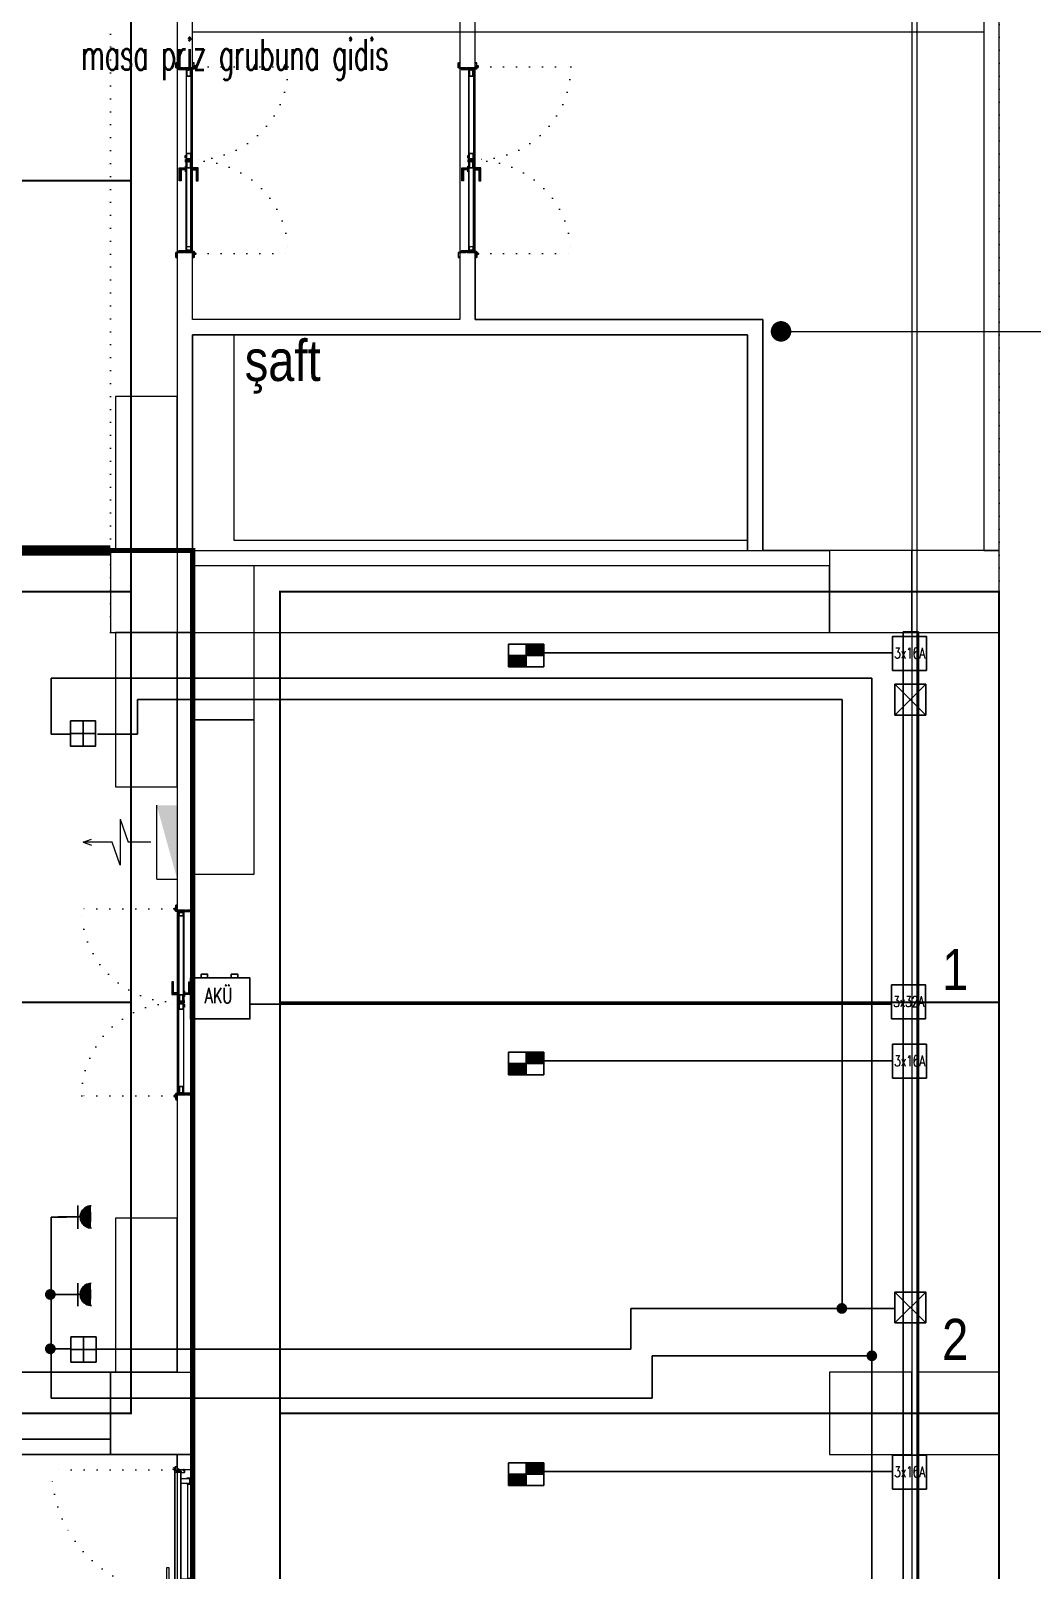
# Model space of a CAD drawing. Header units: metres. Extents: x -13194 to 152406, y -4219 to 19791.
# Drawn here: x 62818 to 63792, y 3087 to 4586 of the extents above; entities that cross this region are included whole.
import ezdxf
from ezdxf.enums import TextEntityAlignment as Align

# ---------------------------------------------------------------- set-up
doc = ezdxf.new("R2010")
doc.units = ezdxf.units.M
doc.header["$LTSCALE"] = 100
doc.header["$MEASUREMENT"] = 0
doc.linetypes.add('DOT2', pattern=[0.125, 0, -0.125])
doc.linetypes.add('HIDDEN', pattern=[0.375, 0.25, -0.125])
doc.layers.get('0').update_dxf_attribs({"color": 9, "lineweight": 9})
for name, color, linetype, lineweight in [('00', 9, 'Continuous', 9), ('01', 9, 'Continuous', 9), ('05', 9, 'Continuous', 9), ('05S', 9, 'Continuous', 9), ('06B', 9, 'Continuous', 9), ('06C', 9, 'Continuous', 9), ('06D', 9, 'Continuous', 9), ('09', 9, 'Continuous', 9), ('10', 9, 'Continuous', 9), ('14', 9, 'Continuous', 9), ('20', 9, 'DOT2', 9), ('21', 9, 'Continuous', 9), ('21_mahal200', 9, 'Continuous', 9), ('30', 41, 'Continuous', 9), ('32-ekipman', 9, 'Continuous', 9), ('E-BUSBAR', 7, 'Continuous', 30), ('E-DUVARA MONTE PRİZ KUTUSU', 7, 'Continuous', 30), ('E-EKİPMAN PANOSU', 7, 'Continuous', 30), ('E-KABLO', 7, 'Continuous', 30), ('E-KOMBİNE ETANŞ PRİZ (2x1 FAZ+4x3 FAZ)', 7, 'Continuous', 30), ('E-LINYE', 7, 'Continuous', 30), ('E-UPS PRİZ', 7, 'Continuous', 30)]:
    doc.layers.add(name, color=color, linetype=linetype, lineweight=lineweight)
doc.styles.add('E-YAZI', font='txttw.shx')
doc.styles.add('MuuM_TEXT-STANDART', font='ARIALN.TTF')
doc.dimstyles.new('MuuM_DIM200', dxfattribs={"dimscale": 20, "dimtxt": 2, "dimasz": 1, "dimexe": 1, "dimexo": 1, "dimgap": 1, "dimtad": 1, "dimdec": 1, "dimrnd": 0.5, "dimdsep": 46, "dimtxsty": 'MuuM_TEXT-STANDART', "dimblk": 'ARCHTICK', "dimcen": 0, "dimdle": 0.15, "dimclrd": 256, "dimclre": 256, "dimclrt": 256, "dimadec": 0, "dimazin": 0, "dimtfac": 5, "dimtdec": 1, "dimtix": 1, "dimtmove": 2, "dimatfit": 3, "dimldrblk": 'DOT', "dimfxl": 3, "dimfxlon": 1, "dimtolj": 1, "dimlwd": -1, "dimlwe": -1, "dimarcsym": 0})

# ---------------------------------------------------------------- blocks, each defined once
blk = doc.blocks.new('10_DUVARA MONTE PRİZ KUTUSU')
at = {"layer": 'E-DUVARA MONTE PRİZ KUTUSU', "color": 4}
for p, q in [((24.5, 0), (-24.5, 0)), ((0, 24.5), (0, -24.5))]:
    blk.add_line(p, q, dxfattribs=at)
blk.add_lwpolyline([(-24.5, -24.5), (24.5, -24.5), (24.5, 24.5), (-24.5, 24.5)], close=True, dxfattribs=at)
blk = doc.blocks.new('100_UPS PRİZ')
at = {"layer": 'E-UPS PRİZ', "color": 4}
for p, q in [((-1.22, 2.14), (1.28, 2.14)), ((0, 2.4), (0, 0))]:
    blk.add_line(p, q, dxfattribs=at)
at = {"layer": 'E-UPS PRİZ', "color": 4, "const_width": 1.2}
blk.add_lwpolyline([(-0.6, 3.58, 0.97398), (0.6, 3.58, 0.97398)], format="xyb", dxfattribs=at)
at = {"layer": 'E-UPS PRİZ', "color": 4}
blk.add_arc((0, 3.6), 1.2, 180.7551, 0.7551, dxfattribs=at)
blk = doc.blocks.new('BUSBAR ÇIKIŞ')
at = {"layer": 'E-BUSBAR'}
for p, q in [((-15, 30), (15, 0)), ((-15, 0), (15, 30))]:
    blk.add_line(p, q, dxfattribs=at)
at = {"layer": 'E-BUSBAR', "color": 5}
blk.add_line((-7.5, 30), (7.5, 30), dxfattribs=at)
blk.add_line((-7.5, 30), (7.5, 30), dxfattribs=at)
blk.add_lwpolyline([(-15, 0), (15, 0), (15, 30), (-15, 30)], close=True, dxfattribs=at)
blk = doc.blocks.new('E-3X16A BUSBAR CIKIS KUTUSU')
at = {"layer": 'E-BUSBAR', "color": 30}
blk.add_line((-83, 162), (82, 162), dxfattribs=at)
blk.add_line((-83, 162), (82, 162), dxfattribs=at)
at = {"layer": 'E-BUSBAR', "color": 6}
blk.add_lwpolyline([(-166, -168), (164, -168), (164, 162), (-166, 162)], close=True, dxfattribs=at)
at = {"layer": 'E-BUSBAR', "color": 6, "style": 'E-YAZI', "width": 0.7}
blk.add_text('3x16A', height=105, dxfattribs=at).set_placement((0, 0), align=Align.MIDDLE)
blk = doc.blocks.new('100_EKİPMAN PANOSU')
at = {"layer": 'E-EKİPMAN PANOSU', "color": 4}
for p, q in [((-3.07, 3.95), (3.07, 3.95)), ((-3.07, 0), (-3.07, 3.95)), ((0, 3.95), (0, 0)), ((3.07, 3.95), (3.07, 0)), ((-3.07, 1.97), (3.07, 1.97)), ((3.07, 0), (-3.07, 0))]:
    blk.add_line(p, q, dxfattribs=at)
for points in [[(0, 3.95), (3.07, 3.95), (0, 1.97), (3.07, 1.97)], [(-3.07, 1.97), (0, 1.97), (-3.07, 0), (0, 0)]]:
    blk.add_solid(points, dxfattribs=at)
blk = doc.blocks.new('E-AKU SARJ VE ENERJI UNITESI')
at = {"layer": 'E-KOMBİNE ETANŞ PRİZ (2x1 FAZ+4x3 FAZ)', "color": 2}
for points in [[(-290, 399), (290, 399), (290, 0), (-290, 0)], [(-186, 434), (-122, 434), (-122, 399), (-186, 399)], [(108, 434), (172, 434), (172, 399), (108, 399)]]:
    blk.add_lwpolyline(points, close=True, dxfattribs=at)
at = {"layer": 'E-KOMBİNE ETANŞ PRİZ (2x1 FAZ+4x3 FAZ)', "color": 2, "style": 'E-YAZI', "width": 0.7}
blk.add_text('AKÜ', height=147, dxfattribs=at).set_placement((-16, 243), align=Align.MIDDLE)
blk = doc.blocks.new('E-3X32A BUSBAR CIKIS KUTUSU')
at = {"layer": 'E-BUSBAR', "color": 2}
blk.add_line((-83, 162), (82, 162), dxfattribs=at)
blk.add_line((-83, 162), (82, 162), dxfattribs=at)
blk.add_lwpolyline([(-166, -168), (164, -168), (164, 162), (-166, 162)], close=True, dxfattribs=at)
at = {"layer": 'E-BUSBAR', "color": 2, "style": 'E-YAZI', "width": 0.7}
blk.add_text('3x32A', height=105, dxfattribs=at).set_placement((0, 0), align=Align.MIDDLE)
blk = doc.blocks.new('p-kolon_80x80')
blk.add_lwpolyline([(-40, -40), (40, -40), (40, 40), (-40, 40)], close=True)
blk = doc.blocks.new('1.bod.mimari.elk')
at = {"layer": '01'}
for p in [(6780, -4590), (7480, -4590), (7565, -4590), (7480, -5390), (7565, -5390)]:
    blk.add_blockref('p-kolon_80x80', p, dxfattribs=at)
at = {"layer": '01', "xscale": -1, "rotation": 180}
blk.add_blockref('p-kolon_80x80', (6780, -5390), dxfattribs=at)
blk = doc.blocks.new('p-b1 tavan lejant')
at = {"layer": '30'}
for points in [[(60440, -24185), (60440, -20670), (60440, -20670), (60440, -20200), (61355, -20200), (61355, -18057.7), (62060, -18311.9), (62060, -18915), (62805, -18915), (62805, -21000), (62805, -21000), (62805, -21720), (62060, -21720), (62060, -22600), (62805, -22600), (62805, -24185), (60440, -24185)], [(62820, -21000), (63605, -21000), (63605, -20200), (65205, -20200), (65205, -20520), (65920, -20520), (65920, -19982), (66457.8, -20248)], [(67240, -24185), (62820, -24185), (62820, -21000)]]:
    blk.add_lwpolyline(points, dxfattribs=at)
for points in [[(62820, -20200), (63080, -20200), (63080, -20695), (62820, -20695)], [(63440, -20920), (63375, -20920), (63375, -20695), (63095, -20695), (63095, -20200), (63590, -20200), (63590, -20920), (63440, -20920)], [(62820, -20920), (63360, -20920), (63360, -20710), (62820, -20710)], [(62820, -21000), (63440, -21000), (63440, -20935), (62820, -20935)], [(62740, -21785), (62140, -21785), (62140, -21720), (62740, -21720)], [(62485, -21800), (62805, -21800), (62805, -22000), (62485, -22000)]]:
    blk.add_lwpolyline(points, close=True, dxfattribs=at)
blk = doc.blocks.new('p-işyeri')
at = {"color": 0, "const_width": 2}
blk.add_lwpolyline([(200, 0), (200, 700), (-200, 700), (-200, 0)], close=True, dxfattribs=at)
blk = doc.blocks.new('p-dilatasyon yeri')
at = {"layer": '06D'}
for points in [[(7520, 5586.8), (7520, 80)], [(7525, 5584.6), (7525, 80)]]:
    blk.add_lwpolyline(points, dxfattribs=at)
blk = doc.blocks.new('prf-scr2')
at = {"linetype": 'DOT2', "ltscale": 10}
blk.add_line((0, 0.2), (0, -1.1), dxfattribs=at)
for p, q in [((-0.1, -0.2), (0.1, -0.3)), ((0.1, -0.2), (-0.1, -0.2)), ((0.1, -0.3), (-0.1, -0.3)), ((-0.1, -0.3), (0.1, -0.4)), ((0.1, -0.4), (-0.1, -0.4)), ((0.1, -0.5), (-0.1, -0.4)), ((-0.1, -0.4), (0.1, -0.4)), ((0.1, -0.6), (-0.1, -0.5)), ((-0.1, -0.5), (0.1, -0.5)), ((-0.1, -0.6), (0.1, -0.7)), ((0.1, -0.6), (-0.1, -0.6)), ((-0.1, -0.6), (0.1, -0.6)), ((-0.1, -0.7), (0.1, -0.8)), ((0.1, -0.7), (-0.1, -0.7)), ((-0.1, -0.8), (0.1, -0.8)), ((0.1, -0.8), (-0.1, -0.8)), ((0.1, -0.2), (0, -0.1)), ((0, -0.2), (0.1, -0.2))]:
    blk.add_line(p, q)
blk.add_lwpolyline([(0.2, 0), (-0.2, 0), (-0.2, 0), (-0.1, -0.1), (0.1, -0.1), (0.2, 0), (0.2, 0)], close=True)
for points in [[(0.2, 0), (-0.2, 0)], [(-0.1, -0.1), (-0.1, -0.2), (-0.1, -0.2), (-0.1, -0.2), (-0.1, -0.2), (-0.1, -0.3), (-0.1, -0.3), (-0.1, -0.3), (-0.1, -0.3), (-0.1, -0.4), (-0.1, -0.4), (-0.1, -0.4), (-0.1, -0.4), (-0.1, -0.4), (-0.1, -0.5), (-0.1, -0.5), (-0.1, -0.5), (-0.1, -0.5), (-0.1, -0.5), (-0.1, -0.5), (-0.1, -0.6), (-0.1, -0.6), (-0.1, -0.6), (-0.1, -0.6), (-0.1, -0.6), (-0.1, -0.7), (-0.1, -0.7), (-0.1, -0.7), (-0.1, -0.7), (-0.1, -0.7), (-0.1, -0.8), (-0.1, -0.8), (-0.1, -0.8), (-0.1, -0.8), (0, -0.9), (0, -0.9), (0, -0.9), (0.1, -0.8), (0.1, -0.8), (0.1, -0.7), (0.1, -0.7), (0.1, -0.7), (0.1, -0.7), (0.1, -0.7), (0.1, -0.7), (0.1, -0.6), (0.1, -0.6), (0.1, -0.6), (0.1, -0.6), (0.1, -0.6), (0.1, -0.5), (0.1, -0.5), (0.1, -0.5), (0.1, -0.5), (0.1, -0.4), (0.1, -0.4), (0.1, -0.4), (0.1, -0.4), (0.1, -0.4), (0.1, -0.3), (0.1, -0.3), (0.1, -0.3), (0.1, -0.3), (0.1, -0.3), (0.1, -0.3), (0.1, -0.2), (0.1, -0.2), (0.1, -0.2), (0.1, -0.2), (0.1, -0.2), (0.1, -0.1)]]:
    blk.add_lwpolyline(points)
blk = doc.blocks.new('gr-p-barel kilitli kapı kolu')
at = {"layer": '05S'}
h = blk.add_hatch(color=256, dxfattribs=at)
h.paths.add_polyline_path([(1.3, 0.8), (-1.3, 0.8), (-1.3, 0.7), (1.3, 0.7)])
h.paths.add_polyline_path([(2.75, 0.7), (-2.75, 0.7), (-2.75, 0), (2.75, 0)])
h.paths.add_polyline_path([(-11.7, 4.9), (-11.7, 6.7), (0.9, 6.7), (0.9, 0.8), (-0.9, 0.8), (-0.9, 4.9)])
at = {"flags": 128}
for points in [[(-0.9, 0.8), (-0.9, 4.9), (-11.7, 4.9), (-11.7, 6.7), (0.9, 6.7), (0.9, 0.8)], [(-0.8, 5), (0.8, 6.6)]]:
    blk.add_lwpolyline(points, dxfattribs=at)
blk.add_lwpolyline([(-2.75, 0), (-2.75, 0.7), (2.75, 0.7), (2.75, 0)])
blk.add_lwpolyline([(-1.3, 0.7), (1.3, 0.7), (1.3, 0.8), (-1.3, 0.8)], close=True)
blk = doc.blocks.new('p-de-02')
at = {"layer": '06C'}
blk.add_lwpolyline([(106.3, -16.6, 1), (106.3, -15.8), (104.3, -15.8), (104.3, -16.6), (106.4, -16.6)], format="xyb", dxfattribs=at)
blk.add_arc((106.3, -16.2), 0.5, 233.1301, 126.8699, dxfattribs=at)
at = {"layer": '09'}
for p, q in [((108.1, -16.7), (108.1, -16.6)), ((108.2, -16.7), (108.2, -16.6)), ((108.3, -16.6), (108.3, -16.7)), ((108.4, -16.7), (108.4, -16.6)), ((108.5, -16.6), (108.5, -16.7)), ((108.6, -16.7), (108.6, -16.6)), ((108.7, -16.6), (108.7, -16.7)), ((108.8, -16.6), (108.8, -16.7)), ((109.3, -21.9), (109.3, -21.7)), ((109.4, -21.7), (109.4, -21.9)), ((109.5, -21.9), (109.5, -21.7)), ((109.6, -21.7), (109.6, -21.9)), ((109.7, -21.9), (109.7, -21.7)), ((109.8, -21.7), (109.8, -21.9)), ((109.9, -21.9), (109.9, -21.7)), ((110, -21.9), (110, -21.7))]:
    blk.add_line(p, q, dxfattribs=at)
at = {"layer": '10'}
for points in [[(14.2, -6.8, -0.414214), (14.3, -6.7), (18.7, -6.7, -0.414214), (18.8, -6.8), (18.8, -14.1), (19, -14.1), (19, -6.8, 0.414214), (18.7, -6.5), (14.3, -6.5, 0.414214), (14, -6.8), (14, -7.7, 0.414214), (14.3, -8), (15.4, -8), (15.4, -7.8), (14.3, -7.8, -0.414214), (14.2, -7.7)], [(19, -9.7, -0.414214), (19.3, -9.4), (20.3, -9.4, -0.414214), (20.6, -9.7), (20.6, -16.1, -0.414214), (20.3, -16.4, -0.414214), (20, -16.1), (20, -15.2), (19, -15.2), (19, -24.2, -0.414214), (18.7, -24.5), (14.3, -24.5, -0.414214), (14, -24.2), (14, -23.3, -0.414214), (14.3, -23), (15.4, -23), (15.4, -23.2), (14.3, -23.2, 0.414214), (14.2, -23.3), (14.2, -24.2, 0.414214), (14.3, -24.3), (18.7, -24.3, 0.414214), (18.8, -24.2), (18.8, -15), (20.2, -15), (20.2, -16.1, 0.414214), (20.3, -16.2, 0.414214), (20.4, -16.1), (20.4, -9.7, 0.414214), (20.3, -9.6), (19.3, -9.6, 0.414214), (19.2, -9.7), (19.2, -10.6), (19, -10.6)], [(198.6, -9.7, 0.414214), (198.3, -9.4), (197.3, -9.4, 0.414214), (197, -9.7), (197, -16.1, 0.414214), (197.3, -16.4, 0.414214), (197.6, -16.1), (197.6, -15.2), (198.6, -15.2), (198.6, -24.2, 0.414214), (198.9, -24.5), (203.3, -24.5, 0.414214), (203.6, -24.2), (203.6, -23.3, 0.414214), (203.3, -23), (202.2, -23), (202.2, -23.2), (203.3, -23.2, -0.414214), (203.4, -23.3), (203.4, -24.2, -0.414214), (203.3, -24.3), (198.9, -24.3, -0.414214), (198.8, -24.2), (198.8, -15), (197.4, -15), (197.4, -16.1, -0.414214), (197.3, -16.2, -0.414214), (197.2, -16.1), (197.2, -9.7, -0.414214), (197.3, -9.6), (198.3, -9.6, -0.414214), (198.4, -9.7), (198.4, -10.6), (198.6, -10.6)], [(203.4, -6.8, 0.414214), (203.3, -6.7), (198.9, -6.7, 0.414214), (198.8, -6.8), (198.8, -14.1), (198.6, -14.1), (198.6, -6.8, -0.414214), (198.9, -6.5), (203.3, -6.5, -0.414214), (203.6, -6.8), (203.6, -7.7, -0.414214), (203.3, -8), (202.2, -8), (202.2, -7.8), (203.3, -7.8, 0.414214), (203.4, -7.7)], [(18.4, -25), (19.8, -24.4), (19.8, -21.5), (20, -21.5), (20, -24.5), (18.5, -25.2, -14.796002)], [(199.2, -25), (197.8, -24.4), (197.8, -21.5), (197.6, -21.5), (197.6, -24.5), (199.1, -25.2, 14.796002)]]:
    blk.add_lwpolyline(points, format="xyb", close=True, dxfattribs=at)
for points in [[(108.2, -20.1), (108.2, -18.1), (108.5, -18.1), (108.5, -17), (20.3, -17), (20.3, -18.1), (20.6, -18.1), (20.6, -20.1), (20.3, -20.1), (20.3, -18.3), (20, -18.3), (20, -16.7), (108.8, -16.7), (108.8, -18.3), (108.5, -18.3), (108.5, -20.1)], [(108.2, -18.1), (108.2, -20.1), (108.8, -20.1), (108.8, -21.7), (20, -21.7), (20, -20.1), (20.6, -20.1), (20.6, -18.1), (20.9, -18.1), (20.9, -20.3), (20.3, -20.3), (20.3, -21.4), (108.5, -21.4), (108.5, -20.3), (107.9, -20.3), (107.9, -18.1), (108.2, -18.1)], [(109.9, -20.1), (109.9, -18.1), (109.6, -18.1), (109.6, -17), (197.3, -17), (197.3, -18.1), (197, -18.1), (197, -20.1), (197.3, -20.1), (197.3, -18.3), (197.6, -18.3), (197.6, -16.7), (109.3, -16.7), (109.3, -18.3), (109.6, -18.3), (109.6, -20.1)], [(109.9, -18.1), (109.9, -20.1), (109.3, -20.1), (109.3, -21.7), (197.6, -21.7), (197.6, -20.1), (197, -20.1), (197, -18.1), (196.7, -18.1), (196.7, -20.3), (197.3, -20.3), (197.3, -21.4), (109.6, -21.4), (109.6, -20.3), (110.2, -20.3), (110.2, -18.1), (109.9, -18.1)]]:
    blk.add_lwpolyline(points, dxfattribs=at)
for points in [[(20.9, -17.2), (26.9, -17.2), (26.9, -21.2), (20.9, -21.2)], [(21.2, -17.5), (26.6, -17.5), (26.6, -20.9), (21.2, -20.9)], [(107.9, -17.2), (101.9, -17.2), (101.9, -21.2), (107.9, -21.2)], [(107.6, -17.5), (102.2, -17.5), (102.2, -20.9), (107.6, -20.9)], [(108.1, -22.4), (110, -22.4), (110, -21.9), (108.1, -21.9), (107.5, -21.9), (107.5, -22.4)], [(110, -16.1), (108.1, -16.1), (108.1, -16.6), (110.6, -16.6), (110.6, -16.6), (110.6, -16.1)], [(110.2, -17.2), (116.2, -17.2), (116.2, -21.2), (110.2, -21.2)], [(110.5, -17.5), (115.9, -17.5), (115.9, -20.9), (110.5, -20.9)], [(196.7, -17.2), (192.7, -17.2), (192.7, -21.2), (196.7, -21.2)], [(196.4, -17.5), (193, -17.5), (193, -20.9), (196.4, -20.9)]]:
    blk.add_lwpolyline(points, close=True, dxfattribs=at)
for centre in [(17.8, -25.5), (199.8, -25.5)]:
    blk.add_circle(centre, 0.55, dxfattribs=at)
at = {"layer": '20'}
for p, q in [((17.8, -25.5), (17.8, -116)), ((199.8, -25.5), (199.8, -116))]:
    blk.add_line(p, q, dxfattribs=at)
at = {"layer": '20', "linetype": 'HIDDEN'}
for points in [[(18.6, -24.3), (18.6, -23), (17.1, -23), (17.1, -24.3)], [(18.4, -25), (18.4, -23.2), (17.3, -23.2), (17.3, -25)], [(199, -24.3), (199, -23), (200.5, -23), (200.5, -24.3)], [(199.2, -25), (199.2, -23.2), (200.3, -23.2), (200.3, -25)]]:
    blk.add_lwpolyline(points, dxfattribs=at)
at = {"layer": '20'}
for centre, start, end in [((17.8, -25.5), 270, 2.4057), ((199.8, -25.5), 177.5943, 270)]:
    blk.add_arc(centre, 90.5, start, end, dxfattribs=at)
at = {"layer": '06B', "xscale": -1}
blk.add_blockref('gr-p-barel kilitli kapı kolu', (117.3, -16.7), dxfattribs=at)
at = {"layer": '06B', "rotation": 180}
blk.add_blockref('gr-p-barel kilitli kapı kolu', (117.3, -21.7), dxfattribs=at)
at = {"layer": '10', "xscale": -1, "rotation": 90}
for p in [(20.3, -19.2), (109.6, -19.2)]:
    blk.add_blockref('prf-scr2', p, dxfattribs=at)
at = {"layer": '10', "rotation": 270}
for p in [(108.5, -19.2), (197.3, -19.2)]:
    blk.add_blockref('prf-scr2', p, dxfattribs=at)
blk = doc.blocks.new('*U20')
at = {"ltscale": 15}
for p, q in [((-25, 1), (-26, 0)), ((-25, -1), (-26, 0)), ((-23, 1), (-25, 1)), ((-23, 1), (-23, -2)), ((-21, -3), (-18, 3)), ((-21, -3), (-18, 3)), ((-20, -3), (-17, 3)), ((-20, -3), (-16, 3)), ((-18, -3), (-15, 3)), ((-18, -3), (-15, 3)), ((-18, 1), (-18, 2)), ((-17, -3), (-14, 3)), ((-17, -3), (-13, 3)), ((-17, 1), (-17, 2)), ((-15, -3), (-12, 3)), ((-15, -3), (-12, 3)), ((-15, 1), (-15, 2)), ((-14, -3), (-11, 3)), ((-14, -3), (-10, 3)), ((-14, 1), (-14, 2)), ((-12, -3), (-9, 3)), ((-12, -3), (-9, 3)), ((-12, 1), (-12, 2)), ((-11, -3), (-8, 3)), ((-11, -3), (-7, 3)), ((-11, 1), (-11, 2)), ((-9, -3), (-6, 3)), ((-9, -3), (-6, 3)), ((-9, 1), (-9, 2)), ((-8, -3), (-4, 3)), ((-8, -3), (-5, 3)), ((-8, 1), (-8, 2)), ((-6, -3), (-3, 3)), ((-6, -3), (-3, 3)), ((-6, 1), (-6, 2)), ((-5, -3), (-1, 3)), ((-5, -3), (-2, 3)), ((-5, 1), (-5, 2)), ((-3, 1), (-3, 2)), ((0, 4), (-2, 1)), ((-2, 1), (-2, 2)), ((0, 0), (-1, 0)), ((-25, -1), (-23, -2)), ((-9, -2), (-23, -2)), ((-21, -3), (-21, -2)), ((-20, -3), (-19, -2)), ((-20, -2), (-19, -2)), ((-19, -2), (-18, -2)), ((-18, -3), (-18, -2)), ((-17, -3), (-16, -2)), ((-17, -2), (-16, -2)), ((-16, -2), (-15, -2)), ((-15, -3), (-15, -2)), ((-14, -3), (-13, -2)), ((-14, -2), (-13, -2)), ((-13, -2), (-12, -2)), ((-12, -3), (-12, -2)), ((-11, -3), (-10, -2)), ((-11, -2), (-10, -2)), ((-10, -2), (-9, -2)), ((-9, -3), (-9, -2)), ((-8, -2), (-7, -2)), ((-8, -3), (-7, -2)), ((-7, -2), (-6, -2)), ((-6, -3), (-6, -2)), ((-5, -2), (-4, -2)), ((-5, -3), (-4, -2)), ((-4, -2), (-2, -2)), ((0, -4), (-2, -2)), ((0, 0), (-1, 0))]:
    blk.add_line(p, q, dxfattribs=at)
for p, q in [((-7, 1), (-23, 1)), ((-17, 1), (-19, 1)), ((-16, 1), (-17, 1)), ((-14, 1), (-16, 1)), ((-13, 1), (-14, 1)), ((-11, 1), (-13, 1)), ((-10, 1), (-11, 1)), ((-8, 1), (-10, 1)), ((-7, 1), (-8, 1)), ((-5, 1), (-7, 1)), ((-4, 1), (-5, 1)), ((-2, 1), (-4, 1)), ((-2, 1), (-2, 1)), ((0, 0), (0, 4)), ((-2, -2), (-2, -2)), ((0, 0), (0, -4))]:
    blk.add_line(p, q)
for centre, radius, start, end in [((-26, 4), 3.92, 274.361, 322.1025), ((-26, -4), 3.92, 37.8975, 85.639), ((-18, 3), 0.0971, 330.3204, 150.3204), ((-17, 3), 0.0971, 330.3204, 150.3204), ((-15, 3), 0.0971, 330.3204, 150.3204), ((-14, 3), 0.0971, 330.3204, 150.3204), ((-12, 3), 0.0971, 330.3204, 150.3204), ((-11, 3), 0.0971, 330.3204, 150.3204), ((-9, 3), 0.0971, 330.3204, 150.3204), ((-8, 3), 0.0971, 330.3204, 150.3204), ((-6, 3), 0.0971, 330.3204, 150.3204), ((-5, 3), 0.0971, 330.3204, 150.3204), ((-3, 3), 0.0971, 330.3204, 150.3204), ((-2, 3), 0.0971, 330.3204, 150.3204), ((-1, 0), 0.486, 90, 270), ((0, 4), 0.25, 0, 150.0864), ((-21, -3), 0.0971, 150.3204, 330.3204), ((-20, -3), 0.0971, 150.3204, 330.3204), ((-18, -3), 0.0971, 150.3204, 330.3204), ((-17, -3), 0.0971, 150.3204, 330.3204), ((-15, -3), 0.0971, 150.3204, 330.3204), ((-14, -3), 0.0971, 150.3204, 330.3204), ((-12, -3), 0.0971, 150.3204, 330.3204), ((-11, -3), 0.0971, 150.3204, 330.3204), ((-9, -3), 0.0971, 150.3204, 330.3204), ((-8, -3), 0.0971, 150.3204, 330.3204), ((-6, -3), 0.0971, 150.3204, 330.3204), ((-5, -3), 0.0971, 150.3204, 330.3204), ((0, -4), 0.25, 209.9136, 0)]:
    blk.add_arc(centre, radius, start, end, dxfattribs=at)
blk = doc.blocks.new('conta')
at = {"ltscale": 10}
for p, q in [((-2649.9, 5345.5), (-2649.8, 5345.6)), ((-2649.9, 5344.5), (-2649.8, 5344.3)), ((-2649.8, 5344.3), (-2649.7, 5344.3)), ((-2649.7, 5345.4), (-2649.3, 5345.4)), ((-2649.2, 5345.4), (-2649.1, 5345.5)), ((-2649, 5344), (-2648.8, 5343.8)), ((-2648.9, 5344.1), (-2648.7, 5343.9)), ((-2648.8, 5345.1), (-2648.6, 5345.3)), ((-2648.8, 5344.9), (-2648.6, 5345.2)), ((-2648.7, 5343.8), (-2648.7, 5343.8)), ((-2648.6, 5345.3), (-2648.6, 5345.3))]:
    blk.add_line(p, q, dxfattribs=at)
for centre, radius, start, end in [((-2649.8, 5345.5), 0.05, 140.6345, 188.9372), ((-2653, 5345), 3.19, 350.4674, 8.9372), ((-2649.9, 5344.5), 0.02, 170.4674, 213.7451), ((-2649.7, 5345.6), 0.0696, 22.2428, 159.258), ((-2650.9, 5345), 1.24, 340.3382, 16.7772), ((-2649.7, 5344.6), 0.03, 160.3382, 273.2666), ((-2649.7, 5345.4), 0.03, 90, 196.7772), ((-2649.6, 5341.5), 3.01, 80.4362, 93.2666), ((-2649.3, 5345.5), 0.05, 270, 303.0062), ((-2649.2, 5344.1), 0.231, 353.9571, 81.9004), ((-2649.1, 5345.5), 0.03, 4.7972, 123.0062), ((-2649.1, 5344.5), 0.03, 260.4362, 338.7066), ((-2651.2, 5344.8), 2.33, 7.5897, 18.7951), ((-2649, 5345.6), 0.05, 18.7951, 42.1429), ((-2650.2, 5345), 1.27, 338.7066, 23.0418), ((-2648.9, 5344.1), 0.1, 173.9571, 217.2653), ((-2648.8, 5345.1), 0.05, 187.5897, 322.7347), ((-2658.2, 5345.2), 9.36, 353.6857, 357.8537), ((-2648.8, 5344.2), 0.1, 173.6857, 217.2653), ((-2648.8, 5344.8), 0.05, 142.7347, 180.2669), ((-2648.7, 5343.8), 0.05, 217.2653, 307.2653), ((-2648.7, 5343.8), 0.05, 307.2653, 37.2653), ((-2648.6, 5345.3), 0.05, 52.7347, 142.7347), ((-2648.6, 5345.3), 0.05, 322.7347, 52.7347)]:
    blk.add_arc(centre, radius, start, end, dxfattribs=at)
for points, knots in [([(-2649, 5345.6), (-2649, 5345.6), (-2649.1, 5345.7), (-2649.2, 5345.4), (-2649.3, 5345.7), (-2649.4, 5345.5), (-2649.5, 5345.7), (-2649.6, 5345.5), (-2649.7, 5345.6), (-2649.7, 5345.6)], [0.0086373, 0.0086373, 0.0086373, 0.0086373, 0.1097304, 0.3133405, 0.4430081, 0.5658764, 0.7165186, 0.8527974, 0.9648495, 0.9648495, 0.9648495, 0.9648495]), ([(-2649.7, 5344.3), (-2649.7, 5344.3), (-2649.7, 5344.5), (-2649.6, 5344.3), (-2649.3, 5344.4), (-2649.2, 5344.4), (-2649.2, 5344.4)], [0, 0, 0, 0, 0.1008757, 0.3841126, 0.5436166, 0.6906785, 0.6906785, 0.6906785, 0.6906785])]:
    blk.add_open_spline(points, degree=3, knots=knots, dxfattribs=at)
blk = doc.blocks.new('p-yn_sackasa')
at = {"layer": '10', "linetype": 'Continuous'}
for p, q in [((-2.2, 0), (-2.2, -0.2)), ((0, 6.9), (0, 6.2)), ((0, 6.2), (0, 6.9)), ((0.1, 6.9), (0.1, 6.2)), ((0.2, 6.9), (0.2, 6.2)), ((2.7, 7.2), (0.3, 7.2)), ((2.7, 7.2), (0.3, 7.2)), ((2.7, 7), (0.3, 7)), ((0.3, 7), (2.7, 7)), ((0.3, 6.1), (0.8, 6.1)), ((0.7, 6), (0.3, 6)), ((0.3, 5.9), (0.7, 5.9)), ((0.8, 5.9), (0.3, 5.9)), ((0.7, 5.9), (0.7, 6)), ((0.7, -0.7), (0.7, 2.3)), ((0.7, -0.7), (0.7, 2.3)), ((0.8, 5.9), (0.8, 6.1)), ((0.8, -0.7), (0.8, 2.3)), ((0.8, -0.7), (0.8, 2.3)), ((0.9, 2.3), (1, 2.3)), ((0.9, 2.3), (0.9, 2.3)), ((1, 2.5), (1, 2.4)), ((1, 2.5), (1, 2.5)), ((1.1, 2.5), (1.1, 3.7)), ((1.1, 2.5), (1.1, 3.7)), ((1.3, 3.7), (1.3, 2.5)), ((1.3, 2.5), (1.3, 3.7)), ((2.5, 4), (1.4, 4)), ((1.4, 4), (2.5, 4)), ((1.4, 3.8), (2.5, 3.8)), ((2.5, 3.8), (1.4, 3.8)), ((2.5, 3.4), (2.6, 3.7)), ((2.6, 3.7), (2.5, 3.4)), ((2.7, 3.6), (2.6, 3.3)), ((2.7, 3.6), (2.6, 3.3)), ((2.8, 3.3), (2.8, 6.9)), ((2.8, 3.3), (2.8, 6.9)), ((2.9, 3.3), (2.9, 6.9)), ((2.9, 3.3), (2.9, 6.9)), ((-2.9, -1.7), (-2.9, -0.3)), ((-2.9, -0.3), (-2.9, -1.7)), ((-2.8, -0.3), (-2.8, -1.7)), ((-2.8, -0.3), (-2.8, -1.7)), ((-2.2, 0), (-2.7, 0)), ((-2.2, 0), (-2.7, 0)), ((-2.2, -0.1), (-2.7, -0.1)), ((-2.2, -0.2), (-2.7, -0.2)), ((1, -1.8), (-2.7, -1.8)), ((1, -1.9), (-2.7, -1.9)), ((-2.7, -2), (1, -2)), ((1, -2), (-2.7, -2)), ((-2.2, -0.1), (-2.2, 0)), ((0.9, -0.8), (1, -0.8)), ((0.9, -0.8), (0.9, -0.8)), ((1, -0.9), (1, -0.9)), ((1, -0.9), (1, -0.9)), ((1.1, -1), (1.1, -1.7)), ((1.1, -1), (1.1, -1.7)), ((1.3, -1), (1.3, -1.7)), ((1.3, -1), (1.3, -1.7))]:
    blk.add_line(p, q, dxfattribs=at)
for points in [[(0.1, 2.1), (0.7, 2.1), (0.7, -0.5), (0.1, -0.5)], [(0.1, 2.1), (0.4, 2.1), (0.4, -0.5), (0.1, -0.5)]]:
    blk.add_lwpolyline(points, close=True, dxfattribs=at)
for centre, radius, start, end in [((0.3, 6.9), 0.249, 90, 180), ((0.3, 6.9), 0.261, 90, 180), ((0.3, 6.2), 0.249, 181.345, 271.3502), ((0.3, 6.2), 0.261, 180, 270), ((0.3, 6.9), 0.122, 90, 180), ((0.3, 6.2), 0.122, 180, 270), ((0.3, 6.9), 0.11, 90, 180), ((0.3, 6.2), 0.11, 180, 270), ((0.9, 2.3), 0.206, 63.2169, 180), ((0.9, 2.3), 0.219, 63.2153, 180), ((0.9, 2.3), 0.0801, 63.215, 180), ((0.9, 2.3), 0.0674, 63.2144, 180), ((1, 2.5), 0.219, 243.2148, 0), ((1, 2.5), 0.0801, 243.2203, 0), ((1, 2.5), 0.206, 243.2197, 0), ((1, 2.5), 0.0674, 243.2129, 0), ((1.4, 3.7), 0.24, 90, 180), ((1.4, 3.7), 0.253, 90, 180), ((1.4, 3.7), 0.114, 90, 180), ((1.4, 3.7), 0.101, 90, 180), ((2.5, 3.7), 0.249, 342.8613, 90), ((2.5, 3.7), 0.261, 342.8602, 90), ((2.5, 3.7), 0.122, 342.8607, 90), ((2.5, 3.7), 0.11, 342.8621, 90), ((2.7, 3.3), 0.232, 162.8601, 0), ((2.7, 3.3), 0.219, 162.8613, 0), ((2.7, 3.3), 0.0927, 162.8605, 0), ((2.7, 3.3), 0.0801, 162.8624, 0), ((2.7, 6.9), 0.249, 0, 90), ((2.7, 6.9), 0.261, 0, 90), ((2.7, 6.9), 0.122, 0, 90), ((2.7, 6.9), 0.11, 0, 90), ((-2.7, -0.3), 0.24, 90, 180), ((-2.7, -0.3), 0.253, 90, 180), ((-2.7, -1.7), 0.24, 180, 270), ((-2.7, -1.7), 0.253, 180, 270), ((-2.7, -0.3), 0.114, 90, 180), ((-2.7, -0.3), 0.101, 90, 180), ((-2.7, -1.7), 0.114, 180, 270), ((-2.7, -1.7), 0.101, 180, 270), ((0.9, -0.7), 0.206, 180, 296.7851), ((0.9, -0.7), 0.219, 180, 296.785), ((0.9, -0.7), 0.0674, 180, 180.5245), ((0.9, -0.7), 0.0801, 180, 296.785), ((0.9, -0.7), 0.0674, 180, 296.7871), ((1, -1), 0.219, 0, 116.7854), ((1, -1), 0.206, 0, 116.7836), ((1, -1), 0.0801, 0, 116.7811), ((1, -1), 0.0674, 0, 116.7871), ((1, -1.7), 0.114, 270, 0), ((1, -1.7), 0.24, 270, 0), ((1, -1.7), 0.101, 270, 0), ((1, -1.7), 0.253, 270, 0)]:
    blk.add_arc(centre, radius, start, end, dxfattribs=at)
at = {"layer": '10', "xscale": 0.0842696629213483, "yscale": 0.0842696629213483, "zscale": 0.0842696629213483}
blk.add_blockref('*U20', (1, 1.3), dxfattribs=at)
at = {"layer": '14', "xscale": -0.7887640449438696, "yscale": 0.7887640449438696, "zscale": 0.7887640449438204, "rotation": 90}
blk.add_blockref('conta', (4217.8, -2086.4), dxfattribs=at)
blk = doc.blocks.new('*U699')
at = {"layer": '06D'}
for points in [[(8.5, 9.6), (7.9, 9.6), (7.9, 13.6, -0.414214), (8.2, 13.9), (13.7, 13.9, -0.414214), (14.1, 13.6), (14.1, 9.6), (13.5, 9.6)], [(111.5, 9.6), (112.1, 9.6), (112.1, 13.6, 0.414214), (111.7, 13.9), (106.2, 13.9, 0.414214), (105.9, 13.6), (105.9, 9.6), (106.5, 9.6)]]:
    blk.add_lwpolyline(points, format="xyb", dxfattribs=at)
for points in [[(8.5, 10.9), (13.5, 10.9), (13.5, 3.4), (8.5, 3.4)], [(105.9, 13.3), (14.1, 13.3), (14.1, 10.2), (105.9, 10.2)], [(111.5, 12.1), (106.5, 12.1), (106.5, 3.4), (111.5, 3.4)]]:
    blk.add_lwpolyline(points, close=True, dxfattribs=at)
for points in [[(8.8, -2.6), (8.8, -3.8), (13.2, -3.8), (13.2, -2.6), (8.8, -2.6)], [(9.9, -3.8), (9.9, -10.1), (24.9, -10.1), (24.9, -8.2), (12.1, -8.2), (12.1, -8.2), (12.1, -3.8), (9.9, -3.8)]]:
    blk.add_lwpolyline(points, dxfattribs=at)
at = {"layer": '10', "ltscale": 10}
for p, q in [((1, 0.7), (2, 1.3)), ((1, 0.7), (2, 1.3)), ((2, 0.3), (1, 0.3)), ((2, 0.3), (1, 0.3)), ((2, 0.1), (1, 0.1)), ((2, 0.1), (1, 0.1)), ((2, 1.8), (2, 1.3)), ((2.3, 1.8), (2, 1.8)), ((2, 1.8), (2, 1.3)), ((2.3, 1.8), (2, 1.8)), ((2, 1.3), (2, -0.2)), ((2, 1.3), (2, -0.2)), ((2.3, -2.2), (2.3, 3.3)), ((2.3, 1.3), (2.3, 1.8)), ((2.3, 1.3), (2.3, 1.8)), ((2.3, -0.2), (2.3, 1.3)), ((2.3, -0.2), (2.3, 1.3)), ((117.6, 3.4), (2.4, 3.4)), ((2.4, -2.3), (2.4, 3.2)), ((117.5, 3.3), (2.5, 3.3)), ((117.5, -2.3), (117.5, 3.2)), ((117.7, -2.2), (117.7, 3.3)), ((117.7, 1.8), (117.7, 0.3)), ((118, 1.8), (117.7, 1.8)), ((117.7, 0.3), (117.7, -0.2)), ((118, 0.3), (118, 1.8)), ((118, 1.5), (119, 1.5)), ((118, 1.3), (119, 1.3)), ((119, 0.9), (118, 0.3)), ((118, -0.2), (118, 0.3)), ((0.3, -2.5), (0.3, -2.3)), ((0.4, -2.2), (2.2, -2.2)), ((0.4, -2.4), (0.4, -2.4)), ((119.6, -2.6), (0.4, -2.6)), ((119.5, -2.4), (0.5, -2.4)), ((0.5, -2.4), (2.3, -2.4)), ((2, -0.2), (2.3, -0.2)), ((2, -0.2), (2.3, -0.2)), ((119.5, -2.4), (117.6, -2.4)), ((117.7, -0.2), (118, -0.2)), ((119.6, -2.2), (117.7, -2.2)), ((119.5, -2.4), (119.5, -2.4)), ((119.7, -2.5), (119.7, -2.3)), ((120.8, -2), (120.8, -2.4)), ((120.8, -2), (120.8, -2.4)), ((121.1, -2), (121.1, -2.4)), ((121.1, -2), (121.1, -2.4)), ((121.2, -2.2), (121.1, -2.2)), ((121.2, -2.2), (121.1, -2.2)), ((121.2, -2.2), (121.2, -2.3)), ((121.2, -2.2), (121.2, -2.3)), ((121.6, -2.7), (121.7, -2.6)), ((121.6, -2.7), (121.7, -2.6))]:
    blk.add_line(p, q, dxfattribs=at)
blk.add_circle((120.9, -3.3), 0.843, dxfattribs=at)
blk.add_circle((120.9, -3.3), 0.843, dxfattribs=at)
for centre, radius, start, end in [((2.4, 3.3), 0.141, 104.9271, 165.0729), ((117.5, 3.2), 0.05, 0, 90), ((117.6, 3.3), 0.1, 0, 90), ((0.4, -2.3), 0.1, 90, 180), ((0.4, -2.5), 0.1, 180, 270), ((0.5, -2.4), 0.005, 180, 270), ((0.5, -2.4), 0.005, 90, 180), ((2.2, -2.2), 0.05, 270, 0), ((2.3, -2.3), 0.1, 270, 0), ((117.6, -2.3), 0.1, 180, 270), ((117.7, -2.2), 0.05, 180, 270), ((119.5, -2.4), 0.005, 270, 360), ((119.5, -2.4), 0.005, 0, 90), ((119.6, -2.3), 0.1, 0, 90), ((119.6, -2.5), 0.1, 270, 0), ((120.4, -2.3), 0.302, 285.5524, 60.0315), ((120.4, -2.3), 0.302, 285.5524, 60.0315), ((120.4, -2.3), 0.428, 336.352, 37.621), ((120.4, -2.3), 0.428, 336.352, 37.621), ((120.9, -3.3), 1.01, 39.4092, 74.2861), ((120.9, -3.3), 1.01, 39.4092, 74.2861)]:
    blk.add_arc(centre, radius, start, end, dxfattribs=at)
at = {"layer": '20'}
blk.add_lwpolyline([(119.7, -2.4), (119.7, -121.8, -0.414214), (0.3, -2.4, 1)], format="xyb", dxfattribs=at)
blk.add_blockref('p-yn_sackasa', (0, 0))
at = {"xscale": -1}
blk.add_blockref('p-yn_sackasa', (120, 0), dxfattribs=at)
blk = doc.blocks.new('YD-72-20')
at = {"linetype": 'Continuous'}
for p, q in [((0, 0.714), (-0.028, 0.634)), ((0, 0.714), (0.028, 0.634)), ((0, 0.434), (0, 0.714)), ((-0.225, 0.355), (0.225, 0.355)), ((-0.225, 0.355), (0, 0.276)), ((0.225, 0.355), (0, 0.434)), ((0, 0.058), (0, 0.276)), ((0.36, 0), (-0.36, 0)), ((0.36, 0), (0.36, -0.2))]:
    blk.add_line(p, q, dxfattribs=at)
blk.add_solid([(0.36, -0.2), (-0.36, 0), (-0.36, -0.2)])
blk = doc.blocks.new('b1 yan.dol')
at = {"xscale": -100, "yscale": 100, "zscale": 100, "rotation": 90}
blk.add_blockref('YD-72-20', (62785, -15715.4), dxfattribs=at)
blk = doc.blocks.new('p-birim')
blk.add_lwpolyline([(0, 0), (1, 0), (1, 1), (0, 1)], close=True)
blk = doc.blocks.new('_ArchTick')
at = {"color": 0, "linetype": 'ByBlock', "const_width": 0.15}
blk.add_lwpolyline([(-0.5, -0.5), (0.5, 0.5)], dxfattribs=at)
blk = doc.blocks.new('_Dot')
at = {"color": 0, "linetype": 'ByBlock', "lineweight": -2}
blk.add_line((-0.5, 0), (-1, 0), dxfattribs=at)
at = {"color": 0, "linetype": 'ByBlock', "const_width": 0.5}
blk.add_lwpolyline([(-0.25, 0, 1), (0.25, 0, 1)], format="xyb", close=True, dxfattribs=at)
blk = doc.blocks.new('1.bod.mimari1.elk')
at = {"layer": '00'}
for p, q in [((7080, -4045), (7080, -4080)), ((7095, -4080), (7095, -4045)), ((7080, -4080), (7095, -4080))]:
    blk.add_line(p, q, dxfattribs=at)
for points in [[(6820, -4080), (6820, -3830), (6805, -3830), (6805, -4080)], [(7590, -4550), (7605, -4550), (7605, -3830), (7590, -3830)], [(6140, -5415), (6740, -5415), (6740, -5430), (6740, -5430), (6485, -5430), (6485, -5450), (6470, -5450), (6470, -5430), (6140, -5430), (6140, -5415), (6140, -5415)], [(6805, -5445), (6805, -5430), (6820, -5430), (6820, -5445), (6805, -5445)]]:
    blk.add_lwpolyline(points, close=True, dxfattribs=at)
for points in [[(6820, -4045), (7590, -4045)], [(7080, -4260), (7080, -4325), (6820, -4325), (6820, -4260), (6805, -4260), (6805, -4550), (6820, -4550), (6820, -4340), (7360, -4340), (7360, -4550)], [(7095, -4260), (7095, -4325), (7375, -4325), (7375, -4550)], [(6820, -4550), (7440, -4550)], [(7440, -4565), (6820, -4565)], [(6820, -4630), (6820, -4630), (6805, -4630), (6805, -4900), (6820, -4900), (6820, -4630)], [(6805, -5080), (6805, -5350), (6820, -5350), (6820, -5080), (6805, -5080)]]:
    blk.add_lwpolyline(points, dxfattribs=at)
at = {"layer": '06D'}
blk.add_lwpolyline([(6860, -4540), (7360, -4540), (7360, -4340), (6860, -4340)], close=True, dxfattribs=at)
at = {"layer": '20'}
blk.add_lwpolyline([(6740, -2510), (6740, -4630), (7605, -4630), (7605, -3830), (9220, -3830), (9220, -3622.83)], dxfattribs=at)
at = {"layer": '20', "linetype": 'DOT2', "ltscale": 2, "const_width": 10}
blk.add_lwpolyline([(6060, -5350), (6060, -4550), (6740, -4550)], dxfattribs=at)
at = {"layer": '20', "ltscale": 2, "const_width": 5}
blk.add_lwpolyline([(6820, -6550), (6060, -6550), (6060, -4550), (6820, -4550)], close=True, dxfattribs=at)
for name, p in [('p-b1 tavan lejant', (-56000, 16370)), ('p-dilatasyon yeri', (0, -8630))]:
    blk.add_blockref(name, p)
at = {"layer": '05', "xscale": 60.00000000000003, "yscale": 150}
for p in [(6745, -4550), (6820, -4715), (6745, -4780), (6820, -4865), (6745, -5350)]:
    blk.add_blockref('p-birim', p, dxfattribs=at)
at = {"layer": '06D', "color": 89, "linetype": 'HIDDEN', "true_color": 0x2e4d23, "rotation": 90}
for p in [(6760, -3990), (6760, -4390), (6760, -4790), (7605, -4790), (6760, -5190), (7605, -5190), (7605, -5590)]:
    blk.add_blockref('p-işyeri', p, dxfattribs=at)
at = {"layer": '10', "xscale": -1}
for name, p, rotation in [('p-de-02', (6797, -4061.2), 90), ('p-de-02', (7072, -4061.2), 90), ('p-de-02', (6828, -5098.8), 270), ('*U699', (6805, -5564.85), 270)]:
    blk.add_blockref(name, p, dxfattribs=dict(at, rotation=rotation))
at = {"layer": '32-ekipman'}
blk.add_blockref('b1 yan.dol', (-56000, 10881.42), dxfattribs=at)
at = {"layer": '21', "style": 'MuuM_TEXT-STANDART'}
blk.add_text('şaft ', height=40, dxfattribs=at).set_placement((6870.74, -4384.98))
for s, p in [('1', (7575, -4990)), ('2', (7575, -5350))]:
    blk.add_text(s, height=40, dxfattribs=at).set_placement(p, align=Align.BOTTOM_RIGHT)
at = {"layer": '21_mahal200'}
blk.add_leader([(7392.74, -4336.7), (7663.28, -4336.7)], dimstyle='MuuM_DIM200', override={"dimasz": 1, "dimfxl": 10}, dxfattribs=at)

msp = doc.modelspace()

# ---------------------------------------------------------------- linework, layer by layer
at = {"layer": 'E-BUSBAR', "color": 3}
for p, q in [((63666.8, 909.4), (63666.8, 4000.7)), ((63666.8, 4000.7), (63681.8, 4000.7)), ((63681.8, 909.4), (63681.8, 4000.7))]:
    msp.add_line(p, q, dxfattribs=at)
at = {"layer": 'E-KABLO', "color": 6}
for p, q in [((63317.1, 3980.3), (63656.6, 3980.3)), ((63317.1, 3583.3), (63656.6, 3583.3)), ((63317.1, 3183.3), (63656.6, 3183.3))]:
    msp.add_line(p, q, dxfattribs=at)
at = {"layer": 'E-KABLO', "color": 5}
for p, q in [((63607.5, 3934.8), (62921.5, 3934.8)), ((62921.5, 3934.8), (62921.5, 3901.1)), ((63607.5, 3338.7), (63607.5, 3934.8)), ((62882.6, 3901.1), (62921.5, 3901.1)), ((63401.7, 3341.9), (63401.7, 3302.4)), ((63401.7, 3341.9), (63658.8, 3341.9)), ((62880.9, 3302.4), (63401.7, 3302.4))]:
    msp.add_line(p, q, dxfattribs=at)
at = {"layer": 'E-KABLO', "color": 4, "const_width": 5.25}
for points in [[(62834.1, 3355.7, 1), (62839.3, 3355.7, 1)], [(62834.1, 3302.8, 1), (62839.3, 3302.8, 1)], [(63633.7, 3296, 1), (63638.9, 3296, 1)]]:
    msp.add_lwpolyline(points, format="xyb", close=True, dxfattribs=at)
at = {"layer": 'E-KABLO', "color": 5, "const_width": 5.25}
msp.add_lwpolyline([(63604.5, 3342.1, 1), (63609.7, 3342.1, 1)], format="xyb", close=True, dxfattribs=at)
at = {"layer": 'E-KOMBİNE ETANŞ PRİZ (2x1 FAZ+4x3 FAZ)', "color": 2}
msp.add_line((63656.2, 3638.3), (63031.2, 3638.3), dxfattribs=at)
at = {"layer": 'E-LINYE', "color": 4}
for p, q in [((62837.5, 3955.6), (62837.5, 3901.1)), ((63636.3, 3955.6), (62837.5, 3955.6)), ((63636.3, 3955.6), (63636.3, 2354)), ((62856.5, 3901.1), (62837.5, 3901.1)), ((62837.5, 3431.1), (62837.5, 3254.7)), ((62852.4, 3431.1), (62837.5, 3431.1)), ((62852.4, 3355.7), (62836.7, 3355.7)), ((62855.9, 3302.7), (62837.5, 3302.7)), ((63422.4, 3296), (63636.3, 3296)), ((63422.4, 3296), (63422.4, 3254.7)), ((63422.4, 3254.7), (62837.5, 3254.7))]:
    msp.add_line(p, q, dxfattribs=at)

# ---------------------------------------------------------------- block references
at = {"layer": '06D'}
for name in ['1.bod.mimari.elk', '1.bod.mimari1.elk']:
    msp.add_blockref(name, (56155.2, 8630), dxfattribs=at)
at = {"layer": 'E-BUSBAR', "color": 4, "xscale": 0.1, "yscale": 0.1, "zscale": 0.1}
for name, p in [('E-3X16A BUSBAR CIKIS KUTUSU', (63673.1, 3980.1)), ('E-3X32A BUSBAR CIKIS KUTUSU', (63672.2, 3640.9)), ('E-3X16A BUSBAR CIKIS KUTUSU', (63673.1, 3583.1)), ('E-3X16A BUSBAR CIKIS KUTUSU', (63673.1, 3183.1))]:
    msp.add_blockref(name, p, dxfattribs=at)
at = {"layer": 'E-DUVARA MONTE PRİZ KUTUSU', "color": 3, "xscale": -0.5, "yscale": 0.5, "zscale": 0.5, "rotation": 180}
for p in [(62868.5, 3901.9), (62868.9, 3302.1)]:
    msp.add_blockref('10_DUVARA MONTE PRİZ KUTUSU', p, dxfattribs=at)
at = {"layer": 'E-EKİPMAN PANOSU', "xscale": 5.600000000000001, "yscale": 5.600000000000001, "zscale": 5.600000000000001}
for p in [(63299.9, 3966.6), (63299.9, 3569.6), (63299.9, 3169.6)]:
    msp.add_blockref('100_EKİPMAN PANOSU', p, dxfattribs=at)
at = {"layer": 'E-KABLO', "color": 6}
for p in [(63673.8, 3919.8), (63673.8, 3328.1)]:
    msp.add_blockref('BUSBAR ÇIKIŞ', p, dxfattribs=at)
at = {"layer": 'E-KOMBİNE ETANŞ PRİZ (2x1 FAZ+4x3 FAZ)', "color": 4, "xscale": 0.1, "yscale": 0.1, "zscale": 0.1}
msp.add_blockref('E-AKU SARJ VE ENERJI UNITESI', (63002, 3624), dxfattribs=at)
at = {"layer": 'E-UPS PRİZ', "xscale": 9, "yscale": 9, "zscale": 9, "rotation": 270}
for p in [(62844.2, 3431.2), (62844.2, 3355.8)]:
    msp.add_blockref('100_UPS PRİZ', p, dxfattribs=at)

# ---------------------------------------------------------------- texts
at = {"layer": 'E-LINYE', "color": 7, "linetype": 'Continuous', "style": 'E-YAZI', "width": 0.6}
msp.add_text('masa priz grubuna gidis', height=30, dxfattribs=at).set_placement((63016.2, 4562.9), align=Align.MIDDLE_CENTER)

doc.saveas('drawing.dxf')
